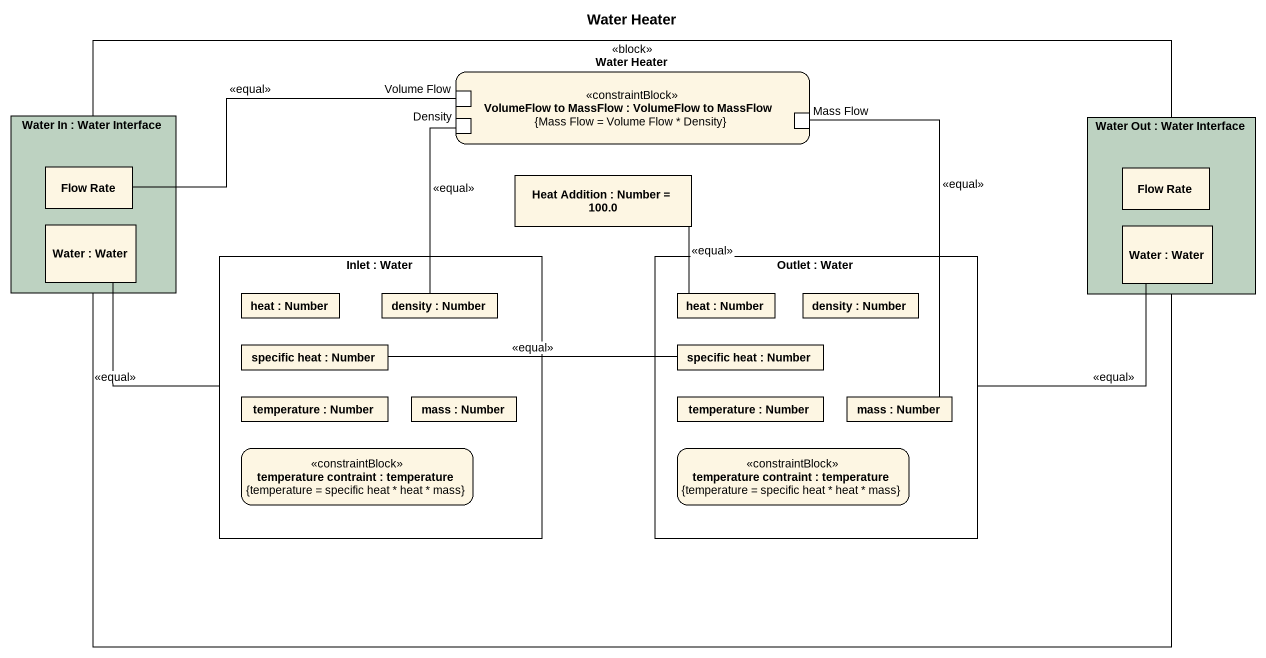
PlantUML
@startuml
title Water Heater
rectangle "Water Heater" as Water_Heater <<block>> {
  rectangle "VolumeFlow to MassFlow : VolumeFlow to MassFlow\n{Mass Flow = Volume Flow * Density}" as VolumeFlow_to_MassFlow <<constraintBlock>> {
    port "Volume Flow" as Volume_Flow
    port Density
    port "Mass Flow" as Mass_Flow
  }
  rectangle "Water In : Water Interface" as Water_In #BDD2C1 {
    rectangle "Flow Rate" as Flow_Rate
    rectangle "Water : Water" as Water
  }
  rectangle "Water Out : Water Interface" as Water_Out #BDD2C1 {
    rectangle "Flow Rate" as Flow_Rate_2
    rectangle "Water : Water" as Water_2
  }
  rectangle "Heat Addition : Number = 100.0" as Heat_Addition
  rectangle "Inlet : Water" as Inlet {
    rectangle "heat : Number" as heat
    rectangle "density : Number" as density
    rectangle "specific heat : Number" as specific_heat
    rectangle "temperature : Number" as temperature
    rectangle "mass : Number" as mass
    rectangle "temperature contraint : temperature\n{temperature = specific heat * heat * mass}" as temperature_contraint <<constraintBlock>>
  }
  rectangle "Outlet : Water" as Outlet {
    rectangle "heat : Number" as heat_2
    rectangle "density : Number" as density_2
    rectangle "specific heat : Number" as specific_heat_2
    rectangle "temperature : Number" as temperature_2
    rectangle "mass : Number" as mass_2
    rectangle "temperature contraint : temperature\n{temperature = specific heat * heat * mass}" as temperature_contraint_2 <<constraintBlock>>
  }
}
Flow_Rate -right- Volume_Flow : <<equal>>
Heat_Addition -- heat_2 : <<equal>>
Water -right- Inlet : <<equal>>
density -up- Density : <<equal>>
Outlet -right- Water_2 : <<equal>>
specific_heat -right- specific_heat_2 : <<equal>>
mass_2 -up- Mass_Flow : <<equal>>
@enduml
